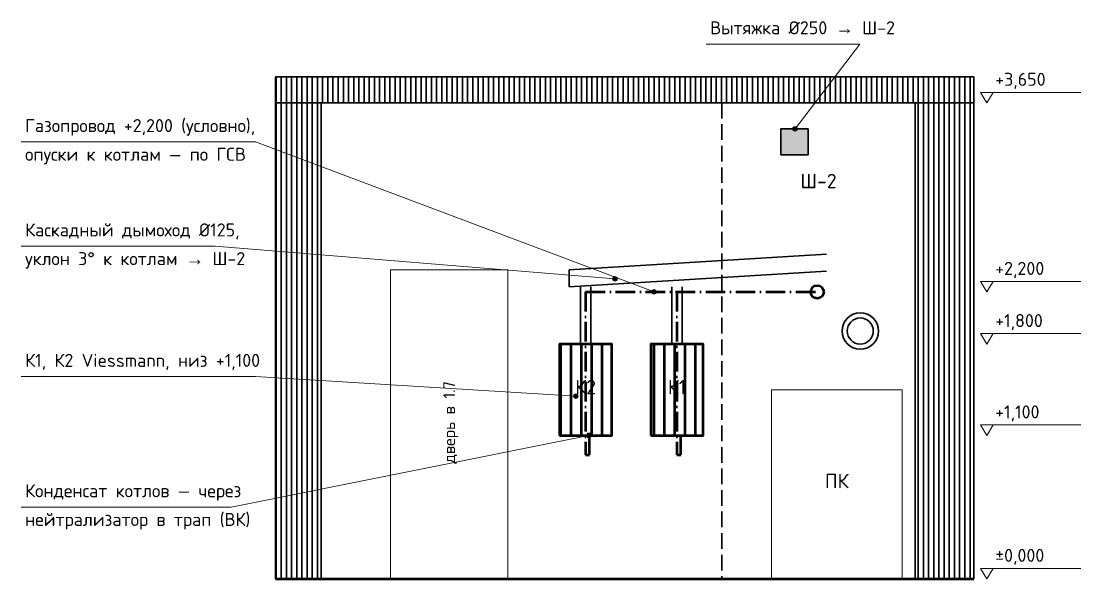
# Model space of a CAD drawing. Header units: millimetres. Extents: x 34984 to 85820, y -6019 to 18943.
# Drawn here: x 77700 to 85820, y 0 to 4276 of the extents above; entities that cross this region are included whole.
import ezdxf
from ezdxf.enums import TextEntityAlignment as Align

# ---------------------------------------------------------------- set-up
doc = ezdxf.new("R2010")
doc.units = ezdxf.units.MM
doc.linetypes.add('ОВ_ШП', pattern=[460, 300, -80, 0, -80])
doc.linetypes.add('ОВ_ШТРИХ', pattern=[330, 240, -90])
for name, color, linetype, lineweight in [('ОВ_В', 32, 'Continuous', 35), ('ОВ_выноски', 7, 'Continuous', 18), ('ОВ_Г', 40, 'Continuous', 50), ('ОВ_дымоход', 8, 'Continuous', 35), ('ОВ_марки', 7, 'Continuous', 18), ('ОВ_оборуд', 7, 'Continuous', 35), ('ОВ_размеры', 7, 'Continuous', 13), ('ОВ_шахты', 7, 'Continuous', 35), ('ТЗ_ГСВ', 40, 'Continuous', 50), ('ТЗ_контекст', 8, 'Continuous', 18)]:
    doc.layers.add(name, color=color, linetype=linetype, lineweight=lineweight)
doc.styles.add('GOST', font='isocpeur.ttf', dxfattribs={"width": 0.9})

msp = doc.modelspace()

# ---------------------------------------------------------------- hatches: boundary and pattern name
at = {"layer": 'ОВ_В'}
msp.add_hatch(color=32, dxfattribs=at).paths.add_polyline_path([(83520, 3250), (83730, 3250), (83730, 3450), (83520, 3450)])
at = {"layer": 'ОВ_выноски'}
h = msp.add_hatch(color=7, dxfattribs=at)
edge = h.paths.add_edge_path()
edge.add_arc((83630, 3450), 17.5, 0, 360)
h = msp.add_hatch(color=7, dxfattribs=at)
edge = h.paths.add_edge_path()
edge.add_arc((82250, 2300), 17.5, 0, 360)
h = msp.add_hatch(color=7, dxfattribs=at)
edge = h.paths.add_edge_path()
edge.add_arc((82550, 2200), 17.5, 0, 360)
h = msp.add_hatch(color=7, dxfattribs=at)
edge = h.paths.add_edge_path()
edge.add_arc((81950, 1400), 17.5, 0, 360)
h = msp.add_hatch(color=7, dxfattribs=at)
edge = h.paths.add_edge_path()
edge.add_arc((82050, 1100), 17.5, 0, 360)
at = {"layer": 'ОВ_оборуд'}
h = msp.add_hatch(dxfattribs=at)
h.set_pattern_fill('ANSI31', scale=12.5, angle=45)
h.paths.add_polyline_path([(79650, 3650), (85000, 3650), (85000, 3850), (79650, 3850)])
h = msp.add_hatch(dxfattribs=at)
h.set_pattern_fill('ANSI31', scale=12.5, angle=45)
h.paths.add_polyline_path([(79650, 0), (80000, 0), (80000, 3650), (79650, 3650)])
h = msp.add_hatch(dxfattribs=at)
h.set_pattern_fill('ANSI31', scale=12.5, angle=45)
h.paths.add_polyline_path([(84550, 0), (85000, 0), (85000, 3650), (84550, 3650)])
at = {"layer": 'ТЗ_ГСВ'}
h = msp.add_hatch(dxfattribs=at)
h.set_pattern_fill('ANSI31', scale=25, angle=45)
h.paths.add_polyline_path([(81825, 1100), (82225, 1100), (82225, 1800), (81825, 1800)])
h = msp.add_hatch(dxfattribs=at)
h.set_pattern_fill('ANSI31', scale=25, angle=45)
h.paths.add_polyline_path([(82525, 1100), (82925, 1100), (82925, 1800), (82525, 1800)])

# ---------------------------------------------------------------- linework, layer by layer
at = {"layer": 'ОВ_В'}
msp.add_lwpolyline([(83520, 3250), (83730, 3250), (83730, 3450), (83520, 3450)], close=True, dxfattribs=at)
at = {"layer": 'ОВ_выноски'}
for centre in [(83630, 3450), (82250, 2300), (82550, 2200), (81950, 1400), (82050, 1100)]:
    msp.add_circle(centre, 17.5, dxfattribs=at)
at = {"layer": 'ОВ_Г', "linetype": 'ОВ_ШП', "lineweight": 50, "ltscale": 0.5}
for points in [[(82025, 2200), (83800, 2200)], [(82025, 2200), (82025, 950), (82055, 950), (82055, 1100)], [(82725, 2200), (82725, 950), (82755, 950), (82755, 1100)]]:
    msp.add_lwpolyline(points, dxfattribs=at)
at = {"layer": 'ОВ_Г'}
msp.add_circle((83800, 2200), 50, dxfattribs=at)
at = {"layer": 'ОВ_дымоход', "lineweight": 35}
for points in [[(81900, 2370), (83870, 2490)], [(81900, 2240), (81900, 2370)], [(81900, 2240), (83870, 2360)], [(81985, 1800), (81985, 2240)], [(82065, 1800), (82065, 2240)], [(82685, 1800), (82685, 2240)], [(82765, 1800), (82765, 2240)]]:
    msp.add_lwpolyline(points, dxfattribs=at)
at = {"layer": 'ОВ_дымоход'}
for radius in [140, 100]:
    msp.add_circle((84130, 1900), radius, dxfattribs=at)
at = {"layer": 'ОВ_оборуд'}
for points in [[(79650, 3650), (85000, 3650), (85000, 3850), (79650, 3850)], [(79650, 0), (80000, 0), (80000, 3650), (79650, 3650)], [(84550, 0), (85000, 0), (85000, 3650), (84550, 3650)]]:
    msp.add_lwpolyline(points, close=True, dxfattribs=at)
at = {"layer": 'ОВ_оборуд', "lineweight": 50}
msp.add_lwpolyline([(79650, 0), (85000, 0)], dxfattribs=at)
at = {"layer": 'ОВ_размеры'}
for points in [[(85100, 3650), (85052, 3730), (85148, 3730)], [(85100, 2200), (85052, 2280), (85148, 2280)], [(85100, 1800), (85052, 1880), (85148, 1880)], [(85100, 1100), (85052, 1180), (85148, 1180)], [(85100, 0), (85052, 80), (85148, 80)]]:
    msp.add_lwpolyline(points, close=True, dxfattribs=at)
for points in [[(85100, 3730), (85820, 3730)], [(85100, 2280), (85820, 2280)], [(85100, 1880), (85820, 1880)], [(85100, 1180), (85820, 1180)], [(85100, 80), (85820, 80)]]:
    msp.add_lwpolyline(points, dxfattribs=at)
at = {"layer": 'ОВ_шахты', "linetype": 'ОВ_ШТРИХ', "ltscale": 0.5}
msp.add_lwpolyline([(83070, 0), (84550, 0), (84550, 3650), (83070, 3650)], close=True, dxfattribs=at)
at = {"layer": 'ТЗ_ГСВ', "lineweight": 50}
for points in [[(81825, 1100), (82225, 1100), (82225, 1800), (81825, 1800)], [(82525, 1100), (82925, 1100), (82925, 1800), (82525, 1800)]]:
    msp.add_lwpolyline(points, close=True, dxfattribs=at)
at = {"layer": 'ТЗ_контекст'}
for points in [[(80530, 0), (81430, 0), (81430, 2370), (80530, 2370)], [(83450, 0), (84450, 0), (84450, 1450), (83450, 1450)]]:
    msp.add_lwpolyline(points, close=True, dxfattribs=at)

# ---------------------------------------------------------------- texts
at = {"layer": 'ОВ_марки', "style": 'GOST'}
for s, p in [('К2', (82025, 1470)), ('К1', (82725, 1470))]:
    msp.add_text(s, height=110, dxfattribs=at).set_placement(p, align=Align.MIDDLE_CENTER)
at = {"layer": 'ОВ_размеры', "style": 'GOST'}
for s, p in [('+3,650', (85164, 3750)), ('+2,200', (85164, 2300)), ('+1,800', (85164, 1900)), ('+1,100', (85164, 1200)), ('±0,000', (85164, 100))]:
    msp.add_text(s, height=100, dxfattribs=at).set_placement(p, align=Align.BOTTOM_LEFT)
at = {"layer": 'ОВ_шахты', "style": 'GOST'}
msp.add_text('Ш-2', height=110, dxfattribs=at).set_placement((83810, 3050), align=Align.MIDDLE_CENTER)
at = {"layer": 'ТЗ_контекст', "style": 'GOST'}
msp.add_text('дверь в 1.7', height=90, rotation=90, dxfattribs=at).set_placement((80980, 1200), align=Align.MIDDLE_CENTER)
msp.add_text('ПК', height=110, dxfattribs=at).set_placement((83950, 750), align=Align.MIDDLE_CENTER)

# ---------------------------------------------------------------- wipeouts: each hides what was drawn before it
for points in [[(82950, 4085), (84126, 4085), (84126, 4270), (82950, 4270)], [(77700, 3180), (79496, 3180), (79496, 3520), (77700, 3520)], [(77700, 2380), (79186, 2380), (79186, 2720), (77700, 2720)], [(77700, 1535), (79496, 1535), (79496, 1720), (77700, 1720)], [(77700, 380), (79310, 380), (79310, 720), (77700, 720)]]:
    msp.add_wipeout(points)

# ---------------------------------------------------------------- next in the draw order: linework, layer by layer
at = {"layer": 'ОВ_выноски'}
for points in [[(82950, 4100), (84126, 4100)], [(83630, 3450), (84126, 4100)], [(77700, 3350), (79496, 3350)], [(82550, 2200), (79496, 3350)], [(77700, 2550), (79186, 2550)], [(82250, 2300), (79186, 2550)], [(77700, 1550), (79496, 1550)], [(81950, 1400), (79496, 1550)], [(82050, 1100), (79310, 550)], [(77700, 550), (79310, 550)]]:
    msp.add_lwpolyline(points, dxfattribs=at)

# ---------------------------------------------------------------- next in the draw order: texts
at = {"layer": 'ОВ_марки', "style": 'GOST'}
for s, p in [('Вытяжка Ø250 → Ш-2', (82980, 4145)), ('Газопровод +2,200 (условно),', (77730, 3395)), ('Каскадный дымоход Ø125,', (77730, 2595)), ('К1, К2 Viessmann, низ +1,100', (77730, 1595)), ('Конденсат котлов — через', (77730, 595))]:
    msp.add_text(s, height=100, dxfattribs=at).set_placement(p, align=Align.BOTTOM_LEFT)
for s, p in [('опуски к котлам — по ГСВ', (77730, 3305)), ('уклон 3° к котлам → Ш-2', (77730, 2505)), ('нейтрализатор в трап (ВК)', (77730, 505))]:
    msp.add_text(s, height=100, dxfattribs=at).set_placement(p, align=Align.TOP_LEFT)

doc.saveas('drawing.dxf')
